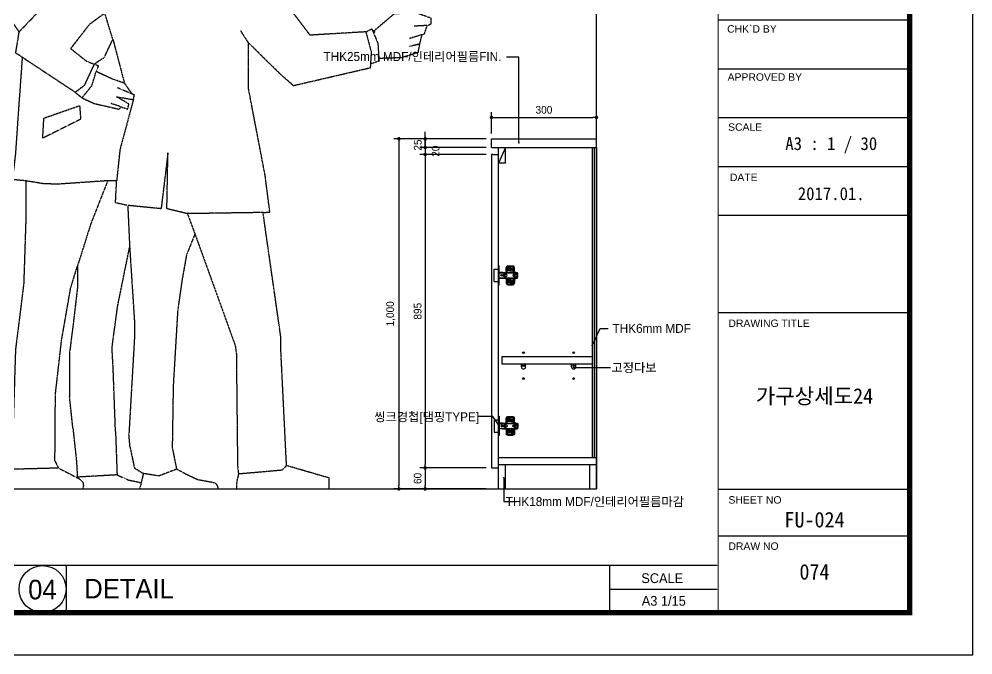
# Model space of a CAD drawing. Header units: millimetres. Extents: x 2050 to 23193, y 1089 to 24925.
# Drawn here: x 9160 to 14613, y 1089 to 4721 of the extents above; entities that cross this region are included whole.
import ezdxf
from ezdxf.enums import TextEntityAlignment as Align

# ---------------------------------------------------------------- set-up
doc = ezdxf.new("R2010")
doc.units = ezdxf.units.MM
doc.linetypes.add('DASH', pattern=[0.35, 0.25, -0.1])
for name, color, linetype in [('7', 7, 'Continuous'), ('TEX', 3, 'Continuous'), ('TEXT', 6, 'Continuous'), ('가구', 252, 'Continuous'), ('가구선_고정', 5, 'Continuous'), ('도면층1', 252, 'Continuous'), ('도면폼선_타이틀', 7, 'Continuous'), ('로고', 7, 'Continuous')]:
    doc.layers.add(name, color=color, linetype=linetype)
doc.styles.add('ar', font='arial.ttf')
doc.styles.add('구울림체', font='')
doc.styles.add('도면타이틀', font='')
doc.styles.add('아트애이앤이', font='HYWULM.TTF')
doc.styles.get('구울림체').set_extended_font_data('GulimChe')
doc.styles.get('도면타이틀').set_extended_font_data('HY울릉도L')
doc.dimstyles.new('dfsdfasdfsdf', dxfattribs={"dimscale": 50, "dimtxt": 2.2, "dimasz": 1, "dimexe": 1.5, "dimexo": 1.5, "dimgap": 1, "dimtad": 1, "dimdec": 0, "dimlunit": 6, "dimtxsty": '도면타이틀', "dimblk": 'DOT', "dimcen": 2.5, "dimclrd": 9, "dimclre": 9, "dimclrt": 7, "dimadec": 0, "dimazin": 0, "dimtfac": 1, "dimtdec": 0, "dimtix": 1, "dimtmove": 2, "dimatfit": 3, "dimldrblk": 'DOT', "dimfxl": 1.5, "dimarcsym": 0})
doc.dimstyles.new('아트애이앤이', dxfattribs={"dimscale": 150, "dimtxt": 2.2, "dimasz": 1, "dimexe": 1.5, "dimexo": 1.5, "dimgap": 1, "dimtad": 1, "dimdec": 0, "dimlunit": 6, "dimtxsty": '도면타이틀', "dimblk": 'DOT', "dimcen": 2.5, "dimclrd": 115, "dimclre": 115, "dimclrt": 7, "dimadec": 0, "dimazin": 0, "dimtfac": 1, "dimtdec": 0, "dimtix": 1, "dimtmove": 2, "dimatfit": 3, "dimldrblk": 'DOT', "dimfxl": 1.5, "dimarcsym": 0})

# ---------------------------------------------------------------- blocks, each defined once
blk = doc.blocks.new('씽크경첩')
at = {"color": 251, "ltscale": 0.6}
for p, q in [((-17.5, 0), (17.5, 0)), ((-17.5, 0), (-17.5, -12)), ((17.5, 0), (17.5, -12)), ((-27.5, -12), (-27.5, -13)), ((27.5, -12), (-27.5, -12)), ((-26.5, -14), (26.5, -14)), ((-8.2, -24.8), (-8.2, -14)), ((-8.2, -15), (-8.2, -25.8)), ((-8.2, -24.8), (-8.2, -66.4)), ((-7.2, -14), (-7.2, -24.7)), ((-7.2, -24.5), (-7.2, -66.4)), ((-4.5, -14), (4.5, -14)), ((-2.5, -21.2), (-1.5, -21.5)), ((-2.2, -20.3), (-1.2, -20.5)), ((-1.7, -21.5), (-1.4, -20.5)), ((-1.1, -23.6), (-0.8, -22.6)), ((-0.9, -21.5), (-0.7, -20.8)), ((-0.9, -22.8), (0.1, -23.1)), ((-0.6, -22.1), (0.1, -22.3)), ((-0.2, -23.9), (0.1, -22.9)), ((-0.1, -19.9), (0.2, -18.9)), ((-0.1, -19.7), (0.9, -20)), ((-0.1, -20.5), (0.6, -20.7)), ((0.7, -21.9), (0.9, -21.2)), ((0.8, -20.2), (1.1, -19.2)), ((1.2, -22.2), (2.2, -22.5)), ((1.4, -22.3), (1.7, -21.3)), ((1.5, -21.3), (2.5, -21.5)), ((7.3, -14), (7.3, -24.7)), ((7.3, -24.5), (7.3, -66.4)), ((8.3, -24.8), (8.3, -14)), ((8.3, -24.8), (8.3, -66.4)), ((27.5, -12), (27.5, -13)), ((-26.7, -38.9), (-26.7, -52.9)), ((-26.7, -46.1), (-26.7, -52.9)), ((-26.2, -38.9), (-26.2, -52.9)), ((-24.7, -38.9), (-24.7, -52.9)), ((-8.2, -34.4), (-22.2, -34.4)), ((-8.2, -34.9), (-22.2, -34.9)), ((-8.2, -36.4), (-22.2, -36.4)), ((-14.2, -43.9), (-18.7, -43.9)), ((-14.2, -44.9), (-18.7, -44.9)), ((-14.2, -46.9), (-18.7, -46.9)), ((-14.2, -47.9), (-18.7, -47.9)), ((-9.9, -33.9), (-8.2, -31.7)), ((-9, -34.4), (-8.2, -33.4)), ((-3.2, -29.1), (-3.2, -33.6)), ((-2, -27.3), (2, -27.3)), ((-2, -28.3), (2, -28.3)), ((-2, -28.3), (2, -28.3)), ((-2, -30.3), (2, -30.3)), ((-2, -31.3), (2, -31.3)), ((3.3, -29.1), (3.3, -33.6)), ((9.9, -33.9), (8.3, -31.7)), ((9, -34.4), (8.3, -33.4)), ((8.3, -34.4), (22.3, -34.4)), ((8.3, -34.9), (22.3, -34.9)), ((8.3, -36.4), (22.3, -36.4)), ((14.3, -43.9), (18.8, -43.9)), ((14.3, -44.9), (18.8, -44.9)), ((14.3, -46.9), (18.8, -46.9)), ((14.3, -47.9), (18.8, -47.9)), ((24.8, -38.9), (24.8, -52.9)), ((26.3, -38.9), (26.3, -52.9)), ((26.8, -38.9), (26.8, -52.9)), ((26.8, -46.1), (26.8, -52.9)), ((-8.2, -55.4), (-22.2, -55.4)), ((-8.2, -56.9), (-22.2, -56.9)), ((-8.2, -57.4), (-22.2, -57.4)), ((-10.5, -57.9), (-8.2, -61.7)), ((-9.6, -57.4), (-8.2, -59.7)), ((-8.2, -66.4), (-2.6, -66.4)), ((-5.6, -66.4), (-5.3, -66.8)), ((-4.4, -67.3), (4.4, -67.3)), ((-3.2, -56.6), (-3.2, -66.4)), ((-3.2, -56.6), (-3.2, -66.4)), ((-3.2, -66.4), (-2.2, -56.6)), ((-2.5, -66.3), (2.5, -66.3)), ((-0.6, -56.3), (-2.2, -56.7)), ((-2.2, -56.6), (-2.2, -66)), ((-0.4, -57.2), (-2, -57.7)), ((-1.5, -55.9), (-1.5, -55.9)), ((-1.5, -55.9), (-1.5, -55.9)), ((-0.6, -56.3), (-1.5, -55.9)), ((-0.6, -56.3), (-1.5, -55.9)), ((-1.3, -56.5), (-0.6, -56.3)), ((-1.1, -57.4), (-1.3, -56.5)), ((-1.3, -56.5), (-1.1, -57.4)), ((-0.4, -57.2), (-1.1, -57.4)), ((-1, -56.6), (-0.3, -56.5)), ((-0.9, -57.1), (-1, -56.6)), ((-0.9, -55.1), (0, -54.8)), ((-0.6, -56.3), (-0.9, -55.1)), ((-0.2, -56.9), (-0.9, -57.1)), ((-0.4, -57.2), (-0.9, -58)), ((-0.4, -57.3), (-0.9, -58)), ((-0.9, -58), (-0.9, -58)), ((-0.9, -58), (-0.9, -58)), ((-0.8, -55.7), (0.2, -55.4)), ((-0.6, -56.3), (-0.8, -55.7)), ((-0.5, -55.8), (0, -55.7)), ((-0.3, -56.5), (-0.5, -55.8)), ((-0.2, -57.8), (-0.4, -57.2)), ((0, -58.4), (-0.4, -57.2)), ((0, -57.5), (-0.2, -56.9)), ((0.8, -57.6), (-0.2, -57.8)), ((0.4, -56), (0, -54.8)), ((0, -55.7), (0.2, -56.3)), ((0.5, -57.4), (0, -57.5)), ((0, -58.4), (0.9, -58.2)), ((0.2, -55.4), (0.4, -56)), ((0.2, -56.3), (0.9, -56.1)), ((1, -56.6), (0.3, -56.8)), ((0.3, -56.8), (0.5, -57.4)), ((0.4, -56), (0.9, -55.2)), ((0.4, -56), (0.9, -55.2)), ((2, -55.6), (0.4, -56)), ((0.4, -56), (1.1, -55.8)), ((2.2, -56.5), (0.6, -57)), ((1.3, -56.8), (0.6, -57)), ((0.6, -57), (0.8, -57.6)), ((0.9, -58.2), (0.6, -57)), ((0.6, -57), (1.5, -57.4)), ((0.6, -57), (1.5, -57.4)), ((0.9, -55.2), (0.9, -55.2)), ((0.9, -56.1), (1, -56.6)), ((1.1, -55.8), (1.3, -56.8)), ((1.1, -55.8), (1.3, -56.8)), ((1.5, -57.4), (1.5, -57.4)), ((1.5, -57.4), (1.5, -57.4)), ((2.3, -56.6), (2.3, -66)), ((2.3, -56.6), (3.3, -66.4)), ((2.7, -66.4), (8.3, -66.4)), ((3.3, -56.6), (3.3, -66.4)), ((3.3, -56.6), (3.3, -66.4)), ((5.6, -66.4), (5.3, -66.8)), ((8.3, -55.4), (22.3, -55.4)), ((8.3, -56.9), (22.3, -56.9)), ((8.3, -57.4), (22.3, -57.4)), ((9.6, -57.4), (8.3, -59.7)), ((10.5, -57.9), (8.3, -61.7))]:
    blk.add_line(p, q, dxfattribs=at)
at = {"color": 250, "ltscale": 0.6}
for p, q in [((-20.6, -40.1), (-20.6, -36.9)), ((-20.6, -43.8), (-20.6, -40.1)), ((-20.6, -48), (-20.6, -51.7)), ((-20.6, -51.7), (-20.6, -54.9)), ((-20.4, -40.1), (-20.4, -36.9)), ((-20.4, -43.8), (-20.4, -40.1)), ((-20.4, -48), (-20.4, -51.7)), ((-20.4, -51.7), (-20.4, -54.9)), ((-19.8, -40.1), (-19.8, -36.9)), ((-19.8, -43.8), (-19.8, -40.1)), ((-19.8, -48), (-19.8, -51.7)), ((-19.8, -51.7), (-19.8, -54.9)), ((-19.6, -40.1), (-19.6, -36.9)), ((-19.6, -43.8), (-19.6, -40.1)), ((-19.6, -48), (-19.6, -51.7)), ((-19.6, -51.7), (-19.6, -54.9)), ((-19, -40.1), (-19, -36.9)), ((-19, -43.8), (-19, -40.1)), ((-19, -48), (-19, -51.7)), ((-19, -51.7), (-19, -54.9)), ((-18.8, -40.1), (-18.8, -36.9)), ((-18.8, -43.8), (-18.8, -40.1)), ((-18.8, -48), (-18.8, -51.7)), ((-18.8, -51.7), (-18.8, -54.9)), ((-18.2, -40.1), (-18.2, -36.9)), ((-18.2, -43.8), (-18.2, -40.1)), ((-18.2, -48), (-18.2, -51.7)), ((-18.2, -51.7), (-18.2, -54.9)), ((-18, -40.1), (-18, -36.9)), ((-18, -43.8), (-18, -40.1)), ((-18, -48), (-18, -51.7)), ((-18, -51.7), (-18, -54.9)), ((-17.4, -40.1), (-17.4, -36.9)), ((-17.4, -43.8), (-17.4, -40.1)), ((-17.4, -48), (-17.4, -51.7)), ((-17.4, -51.7), (-17.4, -54.9)), ((-17.2, -40.1), (-17.2, -36.9)), ((-17.2, -43.8), (-17.2, -40.1)), ((-17.2, -48), (-17.2, -51.7)), ((-17.2, -51.7), (-17.2, -54.9)), ((-16.6, -36.8), (-16.6, -36.7)), ((-16.6, -40.1), (-16.6, -36.7)), ((-16.6, -43.8), (-16.6, -40.1)), ((-16.6, -48), (-16.6, -51.7)), ((-16.6, -51.7), (-16.6, -55.1)), ((-16.4, -40.1), (-16.4, -36.7)), ((-16.4, -43.8), (-16.4, -40.1)), ((-16.4, -48), (-16.4, -51.7)), ((-16.4, -51.7), (-16.4, -55.1)), ((-15.8, -40.1), (-15.8, -36.9)), ((-15.8, -43.8), (-15.8, -40.1)), ((-15.8, -48), (-15.8, -51.7)), ((-15.8, -51.7), (-15.8, -54.9)), ((-15.6, -40.1), (-15.6, -36.9)), ((-15.6, -43.8), (-15.6, -40.1)), ((-15.6, -48), (-15.6, -51.7)), ((-15.6, -51.7), (-15.6, -54.9)), ((-15, -40.1), (-15, -36.9)), ((-15, -43.8), (-15, -40.1)), ((-15, -48), (-15, -51.7)), ((-15, -51.7), (-15, -54.9)), ((-14.8, -40.1), (-14.8, -36.9)), ((-14.8, -43.8), (-14.8, -40.1)), ((-14.8, -48), (-14.8, -51.7)), ((-14.8, -51.7), (-14.8, -54.9)), ((-14.2, -40.1), (-14.2, -36.9)), ((-14.2, -43.8), (-14.2, -40.1)), ((-14.2, -48), (-14.2, -51.7)), ((-14.2, -51.7), (-14.2, -54.9)), ((-14, -40.1), (-14, -36.9)), ((-14, -43.8), (-14, -40.1)), ((-14, -48), (-14, -51.7)), ((-14, -51.7), (-14, -54.9)), ((-13.4, -40.1), (-13.4, -36.9)), ((-13.4, -43.8), (-13.4, -40.1)), ((-13.4, -48), (-13.4, -51.7)), ((-13.4, -51.7), (-13.4, -54.9)), ((-13.2, -40.1), (-13.2, -36.9)), ((-13.2, -43.8), (-13.2, -40.1)), ((-13.2, -48), (-13.2, -51.7)), ((-13.2, -51.7), (-13.2, -54.9)), ((-12.6, -40.1), (-12.6, -36.9)), ((-12.6, -43.8), (-12.6, -40.1)), ((-12.6, -48), (-12.6, -51.7)), ((-12.6, -51.7), (-12.6, -54.9)), ((-12.4, -40.1), (-12.4, -36.9)), ((-12.4, -43.8), (-12.4, -40.1)), ((-12.4, -48), (-12.4, -51.7)), ((-12.4, -51.7), (-12.4, -54.9)), ((12.4, -40.1), (12.4, -36.9)), ((12.4, -43.8), (12.4, -40.1)), ((12.4, -48), (12.4, -51.7)), ((12.4, -51.7), (12.4, -54.9)), ((12.6, -40.1), (12.6, -36.9)), ((12.6, -43.8), (12.6, -40.1)), ((12.6, -48), (12.6, -51.7)), ((12.6, -51.7), (12.6, -54.9)), ((13.2, -40.1), (13.2, -36.9)), ((13.2, -43.8), (13.2, -40.1)), ((13.2, -48), (13.2, -51.7)), ((13.2, -51.7), (13.2, -54.9)), ((13.4, -40.1), (13.4, -36.9)), ((13.4, -43.8), (13.4, -40.1)), ((13.4, -48), (13.4, -51.7)), ((13.4, -51.7), (13.4, -54.9)), ((14, -40.1), (14, -36.9)), ((14, -43.8), (14, -40.1)), ((14, -48), (14, -51.7)), ((14, -51.7), (14, -54.9)), ((14.2, -40.1), (14.2, -36.9)), ((14.2, -43.8), (14.2, -40.1)), ((14.2, -48), (14.2, -51.7)), ((14.2, -51.7), (14.2, -54.9)), ((14.8, -40.1), (14.8, -36.9)), ((14.8, -43.8), (14.8, -40.1)), ((14.8, -48), (14.8, -51.7)), ((14.8, -51.7), (14.8, -54.9)), ((15, -40.1), (15, -36.9)), ((15, -43.8), (15, -40.1)), ((15, -48), (15, -51.7)), ((15, -51.7), (15, -54.9)), ((15.6, -40.1), (15.6, -36.9)), ((15.6, -43.8), (15.6, -40.1)), ((15.6, -48), (15.6, -51.7)), ((15.6, -51.7), (15.6, -54.9)), ((15.8, -40.1), (15.8, -36.9)), ((15.8, -43.8), (15.8, -40.1)), ((15.8, -48), (15.8, -51.7)), ((15.8, -51.7), (15.8, -54.9)), ((16.4, -40.1), (16.4, -36.7)), ((16.4, -43.8), (16.4, -40.1)), ((16.4, -48), (16.4, -51.7)), ((16.4, -51.7), (16.4, -55.1)), ((16.6, -40.1), (16.6, -36.7)), ((16.6, -36.8), (16.6, -36.7)), ((16.6, -43.8), (16.6, -40.1)), ((16.6, -48), (16.6, -51.7)), ((16.6, -51.7), (16.6, -55.1)), ((17.2, -40.1), (17.2, -36.9)), ((17.2, -43.8), (17.2, -40.1)), ((17.2, -48), (17.2, -51.7)), ((17.2, -51.7), (17.2, -54.9)), ((17.4, -40.1), (17.4, -36.9)), ((17.4, -43.8), (17.4, -40.1)), ((17.4, -48), (17.4, -51.7)), ((17.4, -51.7), (17.4, -54.9)), ((18, -40.1), (18, -36.9)), ((18, -43.8), (18, -40.1)), ((18, -48), (18, -51.7)), ((18, -51.7), (18, -54.9)), ((18.2, -40.1), (18.2, -36.9)), ((18.2, -43.8), (18.2, -40.1)), ((18.2, -48), (18.2, -51.7)), ((18.2, -51.7), (18.2, -54.9)), ((18.8, -40.1), (18.8, -36.9)), ((18.8, -43.8), (18.8, -40.1)), ((18.8, -48), (18.8, -51.7)), ((18.8, -51.7), (18.8, -54.9)), ((19, -40.1), (19, -36.9)), ((19, -43.8), (19, -40.1)), ((19, -48), (19, -51.7)), ((19, -51.7), (19, -54.9)), ((19.6, -40.1), (19.6, -36.9)), ((19.6, -43.8), (19.6, -40.1)), ((19.6, -48), (19.6, -51.7)), ((19.6, -51.7), (19.6, -54.9)), ((19.8, -40.1), (19.8, -36.9)), ((19.8, -43.8), (19.8, -40.1)), ((19.8, -48), (19.8, -51.7)), ((19.8, -51.7), (19.8, -54.9)), ((20.4, -40.1), (20.4, -36.9)), ((20.4, -43.8), (20.4, -40.1)), ((20.4, -48), (20.4, -51.7)), ((20.4, -51.7), (20.4, -54.9)), ((20.6, -40.1), (20.6, -36.9)), ((20.6, -43.8), (20.6, -40.1)), ((20.6, -48), (20.6, -51.7)), ((20.6, -51.7), (20.6, -54.9))]:
    blk.add_line(p, q, dxfattribs=at)
at = {"color": 251, "ltscale": 0.6}
blk.add_circle((0, -21.4), 2.5, dxfattribs=at)
for centre, radius, start, end in [((-26.5, -13), 1, 180, 270), ((0, -29.1), 3.25, 0, 180), ((-1.7, -22.4), 0.9, 345, 75), ((-1, -19.7), 0.9, 255, 345), ((-1.7, -22.4), 1.2, 15, 45), ((-1, -19.7), 1.2, 285, 315), ((1, -23.1), 1.2, 105, 135), ((1, -23.1), 0.9, 75, 165), ((1.7, -20.4), 1.2, 195, 225), ((1.7, -20.4), 0.9, 165, 255), ((26.5, -13), 1, 270, 0), ((-22.2, -38.9), 4.5, 90, 180), ((-22.2, -52.9), 4.5, 180, 270), ((-22.2, -38.9), 4, 90, 180), ((-22.2, -52.9), 4, 180, 270), ((-22.2, -38.9), 2.5, 90, 180), ((-22.2, -52.9), 2.5, 180, 270), ((-18.7, -45.9), 2, 90, 270), ((-18.7, -45.9), 1, 90, 270), ((-14.2, -45.9), 2, 270, 90), ((-14.2, -45.9), 1, 270, 90), ((-10.7, -33.4), 1, 270, 330.0231), ((-10.7, -33.4), 2, 330, 330.0231), ((-2, -29.3), 2, 231.3178, 270), ((0, -33.6), 3.25, 180, 0), ((0, -56.6), 3.25, 0, 180), ((-2, -29.3), 1, 90, 270), ((-2, -29.3), 2, 90, 112.7472), ((0, -56.6), 2.25, 15, 195), ((2, -29.3), 2, 67.2528, 90), ((2, -29.3), 1, 270, 90), ((2, -29.3), 2, 270, 308.6822), ((10.8, -33.4), 1, 209.9769, 270), ((14.3, -45.9), 2, 90, 270), ((14.3, -45.9), 1, 90, 270), ((18.8, -45.9), 2, 270, 90), ((18.8, -45.9), 1, 270, 90), ((22.3, -38.9), 4.5, 0, 90), ((22.3, -38.9), 4, 0, 90), ((22.3, -38.9), 2.5, 0, 90), ((22.3, -52.9), 2.5, 270, 0), ((22.3, -52.9), 4, 270, 0), ((22.3, -52.9), 4.5, 270, 0), ((-11.3, -58.4), 1, 29.9769, 90), ((-11.3, -58.4), 2, 29.9769, 30), ((-4.4, -66.3), 1, 209.9769, 270), ((-2.6, -66), 0.4, 270, 0), ((0, -56.6), 2.25, 195, 15), ((2.7, -66), 0.4, 180, 270), ((4.4, -66.3), 1, 270, 330.0231), ((11.3, -58.4), 1, 90, 150.0231)]:
    blk.add_arc(centre, radius, start, end, dxfattribs=at)
at = {"color": 250, "ltscale": 0.6}
for centre, start, end in [((-20.5, -36.9), 0, 180), ((-20.5, -43.8), 180, 0), ((-20.5, -48), 0, 180), ((-19.7, -36.9), 0, 180), ((-19.7, -43.8), 180, 0), ((-19.7, -48), 0, 180), ((-18.9, -36.9), 0, 180), ((-18.9, -43.8), 180, 0), ((-18.9, -48), 0, 180), ((-18.1, -36.9), 0, 180), ((-18.1, -43.8), 180, 0), ((-18.1, -48), 0, 180), ((-17.3, -36.9), 0, 180), ((-17.3, -43.8), 180, 0), ((-17.3, -48), 0, 180), ((-16.5, -36.7), 0, 180), ((-16.5, -43.8), 180, 0), ((-16.5, -48), 0, 180), ((-15.7, -36.9), 0, 180), ((-15.7, -43.8), 180, 0), ((-15.7, -48), 0, 180), ((-14.9, -36.9), 0, 180), ((-14.9, -43.8), 180, 0), ((-14.9, -48), 0, 180), ((-14.1, -36.9), 0, 180), ((-14.1, -43.8), 180, 0), ((-14.1, -48), 0, 180), ((-13.3, -36.9), 0, 180), ((-13.3, -43.8), 180, 0), ((-13.3, -48), 0, 180), ((-12.5, -36.9), 0, 180), ((-12.5, -43.8), 180, 0), ((-12.5, -48), 0, 180), ((12.5, -36.9), 0, 180), ((12.5, -43.8), 180, 0), ((12.5, -48), 0, 180), ((13.3, -36.9), 0, 180), ((13.3, -43.8), 180, 0), ((13.3, -48), 0, 180), ((14.1, -36.9), 0, 180), ((14.1, -43.8), 180, 0), ((14.1, -48), 0, 180), ((14.9, -36.9), 0, 180), ((14.9, -43.8), 180, 0), ((14.9, -48), 0, 180), ((15.7, -36.9), 0, 180), ((15.7, -43.8), 180, 0), ((15.7, -48), 0, 180), ((16.5, -36.7), 0, 180), ((16.5, -43.8), 180, 0), ((16.5, -48), 0, 180), ((17.3, -36.9), 0, 180), ((17.3, -43.8), 180, 0), ((17.3, -48), 0, 180), ((18.1, -36.9), 0, 180), ((18.1, -43.8), 180, 0), ((18.1, -48), 0, 180), ((18.9, -36.9), 0, 180), ((18.9, -43.8), 180, 0), ((18.9, -48), 0, 180), ((19.7, -36.9), 0, 180), ((19.7, -43.8), 180, 0), ((19.7, -48), 0, 180), ((20.5, -36.9), 0, 180), ((20.5, -43.8), 180, 0), ((20.5, -48), 0, 180), ((-20.5, -54.9), 180, 0), ((-19.7, -54.9), 180, 0), ((-18.9, -54.9), 180, 0), ((-18.1, -54.9), 180, 0), ((-17.3, -54.9), 180, 0), ((-16.5, -55.1), 180, 0), ((-15.7, -54.9), 180, 0), ((-14.9, -54.9), 180, 0), ((-14.1, -54.9), 180, 0), ((-13.3, -54.9), 180, 0), ((-12.5, -54.9), 180, 0), ((12.5, -54.9), 180, 0), ((13.3, -54.9), 180, 0), ((14.1, -54.9), 180, 0), ((14.9, -54.9), 180, 0), ((15.7, -54.9), 180, 0), ((16.5, -55.1), 180, 0), ((17.3, -54.9), 180, 0), ((18.1, -54.9), 180, 0), ((18.9, -54.9), 180, 0), ((19.7, -54.9), 180, 0), ((20.5, -54.9), 180, 0)]:
    blk.add_arc(centre, 0.1, start, end, dxfattribs=at)
blk = doc.blocks.new('_Dot')
at = {"color": 0, "linetype": 'ByBlock', "lineweight": -2}
blk.add_line((-0.5, 0), (-1, 0), dxfattribs=at)
at = {"color": 0, "linetype": 'ByBlock', "const_width": 0.5}
blk.add_lwpolyline([(-0.25, 0, 1), (0.25, 0, 1)], format="xyb", close=True, dxfattribs=at)
blk = doc.blocks.new('*D148')
at = {"layer": 'Defpoints', "color": 0, "linetype": 'Continuous', "ltscale": 2, "transparency": 16777216}
for p in [(11860.7, 4037.4), (11481.7, 3987.4), (11860.7, 3987.4)]:
    blk.add_point(p, dxfattribs=at)
at = {"layer": 'TEXT', "color": 115, "linetype": 'Continuous', "lineweight": -2, "ltscale": 2, "transparency": 16777216}
for p, q in [((11830.7, 4037.4), (11451.7, 4037.4)), ((11481.7, 4057.4), (11481.7, 4077.4)), ((11481.7, 4037.4), (11481.7, 3987.4)), ((11830.7, 3987.4), (11451.7, 3987.4)), ((11481.7, 3967.4), (11481.7, 3947.4))]:
    blk.add_line(p, q, dxfattribs=at)
at = {"layer": 'TEXT', "color": 115, "linetype": 'Continuous', "lineweight": -2, "ltscale": 2, "transparency": 16777216, "xscale": 20, "yscale": 20, "zscale": 20}
for p, rotation in [((11481.7, 4037.4), 270), ((11481.7, 3987.4), 90)]:
    blk.add_blockref('_Dot', p, dxfattribs=dict(at, rotation=rotation))
at = {"layer": 'TEXT', "color": 7, "linetype": 'Continuous', "ltscale": 2, "transparency": 16777216, "insert": (11439.5, 4001.5), "char_height": 44, "attachment_point": 5, "rotation": 90, "style": '아트애이앤이'}
blk.add_mtext('25', dxfattribs=at)
blk = doc.blocks.new('*D149')
at = {"layer": 'Defpoints', "color": 0, "linetype": 'Continuous', "ltscale": 2, "transparency": 16777216}
for p in [(11860.7, 3987.4), (11481.7, 3947.4), (11860.7, 3947.4)]:
    blk.add_point(p, dxfattribs=at)
at = {"layer": 'TEXT', "color": 115, "linetype": 'Continuous', "lineweight": -2, "ltscale": 2, "transparency": 16777216}
for p, q in [((11830.7, 3987.4), (11451.7, 3987.4)), ((11481.7, 4007.4), (11481.7, 4027.4)), ((11481.7, 3987.4), (11481.7, 3947.4)), ((11830.7, 3947.4), (11451.7, 3947.4)), ((11481.7, 3927.4), (11481.7, 3907.4))]:
    blk.add_line(p, q, dxfattribs=at)
at = {"layer": 'TEXT', "color": 115, "linetype": 'Continuous', "lineweight": -2, "ltscale": 2, "transparency": 16777216, "xscale": 20, "yscale": 20, "zscale": 20}
for p, rotation in [((11481.7, 3987.4), 270), ((11481.7, 3947.4), 90)]:
    blk.add_blockref('_Dot', p, dxfattribs=dict(at, rotation=rotation))
at = {"layer": 'TEXT', "color": 7, "linetype": 'Continuous', "ltscale": 2, "transparency": 16777216, "insert": (11541.8, 3966.5), "char_height": 44, "attachment_point": 5, "rotation": 90, "style": '아트애이앤이'}
blk.add_mtext('20', dxfattribs=at)
blk = doc.blocks.new('*D150')
at = {"layer": 'Defpoints', "color": 0, "linetype": 'Continuous', "ltscale": 2, "transparency": 16777216}
for p in [(11860.7, 3947.4), (11481.7, 2157.4), (11860.7, 2157.4)]:
    blk.add_point(p, dxfattribs=at)
at = {"layer": 'TEXT', "color": 115, "linetype": 'Continuous', "lineweight": -2, "ltscale": 2, "transparency": 16777216}
for p, q in [((11830.7, 3947.4), (11451.7, 3947.4)), ((11481.7, 3927.4), (11481.7, 2177.4)), ((11830.7, 2157.4), (11451.7, 2157.4))]:
    blk.add_line(p, q, dxfattribs=at)
at = {"layer": 'TEXT', "color": 115, "linetype": 'Continuous', "lineweight": -2, "ltscale": 2, "transparency": 16777216, "xscale": 20, "yscale": 20, "zscale": 20}
for p, rotation in [((11481.7, 3947.4), 90), ((11481.7, 2157.4), 270)]:
    blk.add_blockref('_Dot', p, dxfattribs=dict(at, rotation=rotation))
at = {"layer": 'TEXT', "color": 7, "linetype": 'Continuous', "ltscale": 2, "transparency": 16777216, "insert": (11438.8, 3052.4), "char_height": 44, "attachment_point": 5, "rotation": 90, "style": '아트애이앤이'}
blk.add_mtext('895', dxfattribs=at)
blk = doc.blocks.new('*D151')
at = {"layer": 'Defpoints', "color": 0, "linetype": 'Continuous', "ltscale": 2, "transparency": 16777216}
for p in [(11860.7, 2157.4), (11481.7, 2037.4), (11860.7, 2037.4)]:
    blk.add_point(p, dxfattribs=at)
at = {"layer": 'TEXT', "color": 115, "linetype": 'Continuous', "lineweight": -2, "ltscale": 2, "transparency": 16777216}
for p, q in [((11830.7, 2157.4), (11451.7, 2157.4)), ((11481.7, 2137.4), (11481.7, 2057.4)), ((11830.7, 2037.4), (11451.7, 2037.4))]:
    blk.add_line(p, q, dxfattribs=at)
at = {"layer": 'TEXT', "color": 115, "linetype": 'Continuous', "lineweight": -2, "ltscale": 2, "transparency": 16777216, "xscale": 20, "yscale": 20, "zscale": 20}
for p, rotation in [((11481.7, 2157.4), 90), ((11481.7, 2037.4), 270)]:
    blk.add_blockref('_Dot', p, dxfattribs=dict(at, rotation=rotation))
at = {"layer": 'TEXT', "color": 7, "linetype": 'Continuous', "ltscale": 2, "transparency": 16777216, "insert": (11438.8, 2097.4), "char_height": 44, "attachment_point": 5, "rotation": 90, "style": '아트애이앤이'}
blk.add_mtext('60', dxfattribs=at)
blk = doc.blocks.new('*D152')
at = {"layer": 'Defpoints', "color": 0, "linetype": 'Continuous', "ltscale": 2, "transparency": 16777216}
for p in [(11860.7, 4037.4), (11331.7, 2037.4), (11860.7, 2037.4)]:
    blk.add_point(p, dxfattribs=at)
at = {"layer": 'TEXT', "color": 115, "linetype": 'Continuous', "lineweight": -2, "ltscale": 2, "transparency": 16777216}
for p, q in [((11830.7, 4037.4), (11301.7, 4037.4)), ((11331.7, 4017.4), (11331.7, 2057.4)), ((11830.7, 2037.4), (11301.7, 2037.4))]:
    blk.add_line(p, q, dxfattribs=at)
at = {"layer": 'TEXT', "color": 115, "linetype": 'Continuous', "lineweight": -2, "ltscale": 2, "transparency": 16777216, "xscale": 20, "yscale": 20, "zscale": 20}
for p, rotation in [((11331.7, 4037.4), 90), ((11331.7, 2037.4), 270)]:
    blk.add_blockref('_Dot', p, dxfattribs=dict(at, rotation=rotation))
at = {"layer": 'TEXT', "color": 7, "linetype": 'Continuous', "ltscale": 2, "transparency": 16777216, "insert": (11285.4, 3037.4), "char_height": 44, "attachment_point": 5, "rotation": 90, "style": '아트애이앤이'}
blk.add_mtext('1,000', dxfattribs=at)
blk = doc.blocks.new('DOT')
at = {"color": 0, "linetype": 'ByBlock'}
blk.add_line((-0.5, 0), (-1, 0), dxfattribs=at)
at = {"color": 0, "linetype": 'ByBlock', "const_width": 0.5}
blk.add_lwpolyline([(-0.25, 0, 1), (0.25, 0, 1)], format="xyb", close=True, dxfattribs=at)
blk = doc.blocks.new('*D153')
at = {"layer": 'Defpoints', "color": 0, "linetype": 'Continuous', "ltscale": 2, "transparency": 16777216}
for p in [(12460.7, 4159.6), (11860.7, 4037.4), (12460.7, 4037.4)]:
    blk.add_point(p, dxfattribs=at)
at = {"layer": 'TEXT', "color": 115, "linetype": 'Continuous', "lineweight": -2, "ltscale": 2, "transparency": 16777216}
for p, q in [((11860.7, 4067.4), (11860.7, 4189.6)), ((11880.7, 4159.6), (12440.7, 4159.6)), ((12460.7, 4067.4), (12460.7, 4189.6))]:
    blk.add_line(p, q, dxfattribs=at)
at = {"layer": 'TEXT', "color": 115, "linetype": 'Continuous', "lineweight": -2, "ltscale": 2, "transparency": 16777216, "xscale": 20, "yscale": 20, "zscale": 20, "rotation": 180}
blk.add_blockref('_Dot', (11860.7, 4159.6), dxfattribs=at)
at = {"layer": 'TEXT', "color": 115, "linetype": 'Continuous', "lineweight": -2, "ltscale": 2, "transparency": 16777216, "xscale": 20, "yscale": 20, "zscale": 20}
blk.add_blockref('_Dot', (12460.7, 4159.6), dxfattribs=at)
at = {"layer": 'TEXT', "color": 7, "linetype": 'Continuous', "ltscale": 2, "transparency": 16777216, "insert": (12160.7, 4202.5), "char_height": 44, "attachment_point": 5, "style": '아트애이앤이'}
blk.add_mtext('300', dxfattribs=at)
blk = doc.blocks.new('dfsdfsdfdfsdfa')
at = {"layer": '도면층1', "linetype": 'DASH'}
for p, q in [((-355715.3, -544679.9), (-355673.6, -544672)), ((-355673.6, -544672), (-355634.8, -544679.9)), ((-355772.6, -544731.5), (-355715.3, -544679.9)), ((-355634.8, -544679.9), (-355600.1, -544702.2)), ((-355446.6, -544718.3), (-355415.2, -544695.5)), ((-355415.2, -544695.5), (-355376.8, -544682.7)), ((-355376.8, -544682.7), (-355329.8, -544681.2)), ((-355329.8, -544681.2), (-355299.7, -544689.8)), ((-355299.7, -544689.8), (-355264.3, -544718.3)), ((-355600.1, -544702.2), (-355567.2, -544744.3)), ((-355468.8, -544763.2), (-355446.6, -544718.3)), ((-355264.3, -544718.3), (-355241.9, -544763.2)), ((-355785.4, -544766.5), (-355772.6, -544731.5)), ((-355622.5, -544753.7), (-355628.6, -544795)), ((-355564.7, -544785.5), (-355622.5, -544753.7)), ((-355567.2, -544744.3), (-355558.4, -544759.9)), ((-355782.4, -544792.1), (-355785.4, -544766.5)), ((-355558.4, -544759.9), (-355564.7, -544785.5)), ((-355475.5, -544782.6), (-355468.8, -544763.2)), ((-355260.9, -544772.7), (-355268.7, -544813.2)), ((-355241.9, -544795), (-355260.9, -544772.7)), ((-355241.9, -544763.2), (-355241.9, -544795)), ((-355782.4, -544839.9), (-355782.4, -544792.1)), ((-355727.7, -544788.7), (-355753.2, -544842.8)), ((-355689.7, -544795), (-355727.7, -544788.7)), ((-355657.5, -544817.6), (-355689.7, -544795)), ((-355628.6, -544795), (-355657.5, -544817.6)), ((-355564.7, -544785.5), (-355586.9, -544833.3)), ((-355472.2, -544804.9), (-355475.5, -544782.6)), ((-355456, -544852.8), (-355472.2, -544804.9)), ((-355333.6, -544792.9), (-355360.3, -544817.6)), ((-355309.2, -544814.3), (-355333.6, -544792.9)), ((-355254.7, -544836.7), (-355248.6, -544787.1)), ((-355586.9, -544833.3), (-355603, -544836.7)), ((-355360.3, -544817.6), (-355373.2, -544852.8)), ((-355305.9, -544856), (-355309.2, -544814.3)), ((-355268.7, -544813.2), (-355292.7, -544856)), ((-355785.4, -544872.1), (-355782.4, -544839.9)), ((-355753.2, -544842.8), (-355778.8, -544842.8)), ((-355603, -544836.7), (-355593.6, -544846.5)), ((-355593.6, -544846.5), (-355593.6, -544878.3)), ((-355452.4, -544875.4), (-355456, -544852.8)), ((-355373.2, -544852.8), (-355452.7, -544862.2)), ((-355292.7, -544856), (-355305.9, -544856)), ((-355274.1, -544872.1), (-355254.7, -544836.7)), ((-355801.5, -544891.1), (-355785.4, -544872.1)), ((-355785.4, -544872.1), (-355686, -544942.7)), ((-355615.8, -544878.3), (-355622.5, -544903.9)), ((-355593.6, -544878.3), (-355615.8, -544878.3)), ((-355482, -544900.6), (-355468.8, -544875.4)), ((-355468.8, -544875.4), (-355452.4, -544875.4)), ((-355418.1, -544875.4), (-355452.4, -544875.4)), ((-355347.5, -544900.6), (-355418.1, -544875.4)), ((-355295.5, -544925.7), (-355274.1, -544872.1)), ((-355272.1, -544866.3), (-355264.3, -544891.1)), ((-355829.1, -544924.9), (-355801.5, -544891.1)), ((-355708.6, -544967.8), (-355801.5, -544891.1)), ((-355631.9, -544900.6), (-355642.6, -544938.5)), ((-355622.5, -544903.9), (-355631.9, -544900.6)), ((-355482, -544900.6), (-355558.4, -544937.3)), ((-355461.4, -544896), (-355482, -544900.6)), ((-355347.5, -544900.6), (-355461.4, -544896)), ((-355295.5, -544925.7), (-355347.5, -544900.6)), ((-355264.3, -544891.1), (-355285.3, -544894.8)), ((-355900.9, -544980.6), (-355829.1, -544924.9)), ((-355829.1, -544924.9), (-355759.8, -545002.9)), ((-355686, -544942.7), (-355708.6, -544967.8)), ((-355686, -544942.7), (-355610.1, -544961.6)), ((-355642.6, -544938.5), (-355671.9, -544946.3)), ((-355558.4, -544937.3), (-355651.3, -544980.6)), ((-355274.1, -544936), (-355295.5, -544925.7)), ((-355187.5, -544971.2), (-355274.1, -544936)), ((-355689.7, -545000), (-355708.6, -544967.8)), ((-355101.7, -545102.8), (-355187.5, -544971.2)), ((-355909.6, -545119.6), (-355900.9, -544980.6)), ((-355690.9, -545001.2), (-355651.3, -544980.6)), ((-355651.3, -544980.6), (-355641.4, -545066.8)), ((-355778.8, -545047.9), (-355810.9, -545012.8)), ((-355798.1, -545111.8), (-355690.9, -545001.2)), ((-355759.8, -545002.9), (-355734.2, -545002.9)), ((-355734.2, -545002.9), (-355744.1, -545025.5)), ((-355744.1, -545025.5), (-355729.3, -545042.1)), ((-355767.3, -545081.3), (-355778.8, -545047.9)), ((-355641.4, -545066.8), (-355620.8, -545129.2)), ((-355034, -545191.9), (-355101.7, -545102.8)), ((-355865.4, -545182.4), (-355909.6, -545119.6)), ((-355865.4, -545182.4), (-355798.1, -545111.8)), ((-355620.8, -545129.2), (-355665.3, -545161.7)), ((-355597.6, -545203.8), (-355620.8, -545129.2)), ((-354793.9, -545131.2), (-354853.8, -545182)), ((-354730.8, -545128.3), (-354793.9, -545131.2)), ((-354688.3, -545143.5), (-354730.8, -545128.3)), ((-355665.3, -545161.7), (-355718.5, -545230.2)), ((-354699.1, -545164.2), (-354688.3, -545159.6)), ((-354688.3, -545159.6), (-354688.3, -545143.5)), ((-355875.3, -545243), (-355865.4, -545182.4)), ((-355209.8, -545214.1), (-355232.4, -545179.1)), ((-354873.9, -545182.4), (-355034, -545191.9)), ((-354873.9, -545182.4), (-354857.5, -545173.7)), ((-354858.3, -545240.1), (-354873.9, -545182.4)), ((-354857.5, -545173.7), (-354840.1, -545215.8)), ((-354853.8, -545182), (-354848.4, -545182)), ((-354713.8, -545190.6), (-354749.4, -545201.3)), ((-354699.1, -545164.2), (-354736.2, -545166.3)), ((-354720.5, -545217.4), (-354713.8, -545190.6)), ((-354713.8, -545190.6), (-354707.3, -545188.1)), ((-354707.3, -545188.1), (-354699.1, -545164.2)), ((-355622.5, -545255.8), (-355597.6, -545203.8)), ((-355597.6, -545203.8), (-355564.7, -545329.2)), ((-355209.8, -545345.3), (-355209.8, -545214.1)), ((-355209.8, -545214.1), (-355120.7, -545301.6)), ((-354840.1, -545215.8), (-354837.6, -545257.5)), ((-354720.5, -545217.4), (-354749.4, -545224)), ((-354724.6, -545240.5), (-354720.5, -545217.4)), ((-355855.9, -545255.8), (-355875.3, -545243)), ((-355718.5, -545230.2), (-355673.6, -545265.7)), ((-354861.1, -545284.7), (-354858.3, -545240.1)), ((-354772.5, -545255.4), (-354724.6, -545240.5)), ((-355865.4, -545387), (-355855.9, -545255.8)), ((-355705.3, -545355.2), (-355855.9, -545255.8)), ((-355673.6, -545265.7), (-355651.3, -545274.8)), ((-355651.3, -545274.8), (-355638.1, -545265.7)), ((-355638.1, -545265.7), (-355622.5, -545255.8)), ((-354836.8, -545266.1), (-354860.3, -545273.6)), ((-354837.6, -545257.5), (-354772.5, -545255.4)), ((-354837.6, -545257.5), (-354836.8, -545266.1)), ((-355651.3, -545274.8), (-355679.7, -545335.8)), ((-355657.5, -545335.8), (-355645.5, -545295.8)), ((-355638.5, -545280.1), (-355651.3, -545274.8)), ((-355645.5, -545295.8), (-355638.5, -545280.1)), ((-355600.1, -545316.8), (-355645.5, -545295.8)), ((-355081.9, -545335.8), (-354861.1, -545284.7)), ((-355564.7, -545329.2), (-355600.1, -545316.8)), ((-355120.7, -545301.6), (-355081.9, -545335.8)), ((-355679.7, -545335.8), (-355705.3, -545355.2)), ((-355686, -545370.9), (-355657.5, -545335.8)), ((-355536.2, -545362.7), (-355584.1, -545342.4)), ((-355564.7, -545329.2), (-355544.1, -545358.5)), ((-355162, -545594.9), (-355209.8, -545345.3)), ((-355705.3, -545355.2), (-355686, -545370.9)), ((-355686, -545370.9), (-355651.3, -545387)), ((-355551.9, -545388.6), (-355586.9, -545368)), ((-355586.9, -545368), (-355539.1, -545375.9)), ((-355539.1, -545375.9), (-355577.5, -545518.6)), ((-355539.1, -545375.9), (-355536.2, -545362.7)), ((-355875.3, -545530.9), (-355865.4, -545387)), ((-355794.9, -545428.7), (-355692.9, -545393.2)), ((-355692.9, -545393.2), (-355689.7, -545432)), ((-355651.3, -545387), (-355580.4, -545403.1)), ((-355574.1, -545396.9), (-355603, -545387)), ((-355580.4, -545403.1), (-355574.1, -545396.9)), ((-355574.1, -545396.9), (-355555.2, -545403.1)), ((-355555.2, -545403.1), (-355551.9, -545388.6)), ((-355798.1, -545486), (-355794.9, -545428.7)), ((-355689.7, -545432), (-355798.1, -545486)), ((-355884, -545604.4), (-355875.3, -545530.9)), ((-355577.5, -545518.6), (-355586.9, -545607.7)), ((-355440.3, -545527.6), (-355459.8, -545687.7)), ((-355443.3, -545687.7), (-355440.3, -545527.6)), ((-355149.1, -545697.3), (-355162, -545594.9)), ((-355846.1, -545608.1), (-355884, -545604.4)), ((-355792.4, -545616.8), (-355846.1, -545608.1)), ((-355846.1, -545608.1), (-355846.1, -545703.8)), ((-355750.3, -545617.2), (-355792.4, -545616.8)), ((-355612.5, -545607.7), (-355750.3, -545617.2)), ((-355612.5, -545607.7), (-355660.4, -545729.4)), ((-355586.9, -545607.7), (-355612.5, -545607.7)), ((-355590.2, -545670.9), (-355586.9, -545607.7)), ((-355557.7, -545677.8), (-355590.2, -545670.9)), ((-355459.8, -545687.7), (-355555.2, -545678.2)), ((-355555.2, -545678.2), (-355549.8, -545797.1)), ((-355846.1, -545703.8), (-355852.6, -545901.8)), ((-355384.7, -545701.7), (-355443.3, -545687.7)), ((-355168.5, -545698.4), (-355384.7, -545701.7)), ((-355384.7, -545701.7), (-355363.2, -545759.5)), ((-355168.5, -545698.4), (-355149.1, -545697.3)), ((-355117.4, -546055.7), (-355168.5, -545698.4)), ((-355660.4, -545729.4), (-355698.8, -545850.7)), ((-355363.2, -545759.5), (-355385.6, -545815.7)), ((-355363.2, -545759.5), (-355248.1, -546078)), ((-355584.1, -545966.2), (-355549.8, -545797.1)), ((-355549.8, -545797.1), (-355535.4, -546019.4)), ((-355398.8, -545889.5), (-355385.6, -545815.7)), ((-355385.6, -545815.7), (-355385.6, -545815.7)), ((-355718.5, -545915), (-355698.8, -545850.7)), ((-355698.8, -545850.7), (-355699.2, -545915)), ((-355411.6, -545979), (-355398.8, -545889.5)), ((-355852.6, -545901.8), (-355876.1, -546090.4)), ((-355744.1, -546061.9), (-355718.5, -545915)), ((-355699.2, -545915), (-355712, -546023.1)), ((-355600.1, -546084.2), (-355584.1, -545966.2)), ((-355424.3, -546193.1), (-355411.6, -545979)), ((-355712, -546023.1), (-355721.4, -546097.4)), ((-355535.4, -546019.4), (-355536.2, -546058.6)), ((-355761.9, -546217.4), (-355744.1, -546061.9)), ((-355536.2, -546058.6), (-355551.9, -546330.9)), ((-355117.4, -546094), (-355117.4, -546055.7)), ((-355876.1, -546090.4), (-355884.8, -546368.5)), ((-355596.9, -546142.4), (-355600.1, -546084.2)), ((-355248.1, -546078), (-355244.8, -546100.7)), ((-355721.4, -546097.4), (-355721.4, -546225.3)), ((-355244.8, -546100.7), (-355241.9, -546368.9)), ((-355101.3, -546421.3), (-355117.4, -546094)), ((-355590.2, -546323.5), (-355596.9, -546142.4)), ((-355427.1, -546370.1), (-355424.3, -546193.1)), ((-355763.3, -546408.4), (-355761.9, -546217.4)), ((-355712, -546313.6), (-355721.4, -546225.3)), ((-355712, -546313.6), (-355701.8, -546408.8)), ((-355590.2, -546323.5), (-355585.7, -546447.8)), ((-355548.6, -546368.9), (-355551.9, -546330.9)), ((-355884.8, -546368.5), (-355891, -546432)), ((-355548.6, -546368.9), (-355536.2, -546427.8)), ((-355414.8, -546431.2), (-355427.1, -546370.1)), ((-355241.9, -546368.9), (-355241.3, -546421.3)), ((-355763.3, -546408.4), (-355752.9, -546428.4)), ((-355701.8, -546408.8), (-355699.1, -546456)), ((-355891, -546432), (-355892.3, -546463.9)), ((-355752.9, -546428.4), (-355891, -546432)), ((-355752.9, -546428.4), (-355692.8, -546459.3)), ((-355536.2, -546427.8), (-355510.6, -546443.9)), ((-355510.6, -546443.9), (-355521, -546487.8)), ((-355466.3, -546450.9), (-355510.6, -546443.9)), ((-355414.8, -546431.2), (-355466.3, -546450.9)), ((-355414.8, -546431.2), (-355390.9, -546444.2)), ((-355390.9, -546444.2), (-355354.7, -546461.1)), ((-355241.3, -546421.3), (-355238.7, -546445.4)), ((-355114, -546434.5), (-355238.7, -546445.4)), ((-355101.3, -546421.3), (-355114, -546434.5)), ((-354979.5, -546456.7), (-355101.3, -546421.3)), ((-355892.3, -546463.9), (-355893.4, -546487.8)), ((-355585.7, -546447.8), (-355699.2, -546454.2)), ((-355692.8, -546459.3), (-355682.8, -546470.2)), ((-355682.8, -546470.2), (-355681.9, -546479.3)), ((-355585.7, -546447.8), (-355552.3, -546462.6)), ((-355552.3, -546462.6), (-355532.5, -546466.5)), ((-355532.5, -546466.5), (-355520.6, -546469.2)), ((-355520.6, -546469.2), (-355516.7, -546469.8)), ((-355354.7, -546461.1), (-355328.1, -546465.9)), ((-355328.1, -546465.9), (-355314.8, -546468.3)), ((-355314.8, -546468.3), (-355305.1, -546470.7)), ((-355305.1, -546470.7), (-355301.5, -546475.6)), ((-355242.3, -546461.1), (-355244.7, -546474.3)), ((-355238.7, -546445.4), (-355242.3, -546461.1)), ((-354979.5, -546487.8), (-354979.5, -546456.7)), ((-355893.4, -546487.8), (-355684.4, -546487.8)), ((-355681.9, -546479.3), (-355684.4, -546487.8)), ((-355521, -546487.8), (-355297.9, -546487.8)), ((-355301.5, -546475.6), (-355299.1, -546479.2)), ((-355299.1, -546479.2), (-355297.9, -546484)), ((-355297.9, -546484), (-355297.9, -546487.8)), ((-355244.7, -546474.3), (-355243.8, -546487.8)), ((-355243.8, -546487.8), (-354979.5, -546487.8))]:
    blk.add_line(p, q, dxfattribs=at)
blk = doc.blocks.new('artn-nd titlebox')
at = {"color": 1}
for p, q in [((41724, 12398), (37980, 12398)), ((41724, 11443), (37980, 11443)), ((41724, 10489), (37980, 10489)), ((41724, 9534), (37980, 9534)), ((41724, 8580), (37980, 8580)), ((41724, 6682), (37980, 6682)), ((41724, 3231), (37980, 3231)), ((37980, 2328), (41724, 2328))]:
    blk.add_line(p, q, dxfattribs=at)
at = {"color": 44, "ltscale": 0.08}
blk.add_lwpolyline([(0, 0), (42958, 0), (42958, 30378), (0, 30378)], close=True, dxfattribs=at)
at = {"color": 2, "const_width": 103}
blk.add_lwpolyline([(1234, 827), (41724, 827), (41724, 29550), (1234, 29550)], close=True, dxfattribs=at)
at = {"const_width": 20.6}
blk.add_lwpolyline([(37980, 29550), (37980, 827)], dxfattribs=at)
at = {"color": 1, "style": 'ar'}
for s, height, p in [('CHK`D BY', 145.2, (38154, 12154)), ('APPROVED BY', 145.22, (38164, 11214)), ('SCALE', 145.2, (38173, 10237)), ('DATE', 145.2, (38208, 9255)), ('DRAWING TITLE', 145.22, (38180, 6405)), ('SHEET NO', 145.2, (38180, 2955)), ('DRAW NO', 145.2, (38180, 2052))]:
    blk.add_text(s, height=height, dxfattribs=at).set_placement(p)

msp = doc.modelspace()

# ---------------------------------------------------------------- linework, layer by layer
at = {"color": 2, "ltscale": 2}
for p, q in [((12460.7, 2037.4), (12460.7, 7637.4)), ((9160.1, 2037.4), (12460.7, 2037.4))]:
    msp.add_line(p, q, dxfattribs=at)
at = {"ltscale": 2}
msp.add_line((11940.7, 3987.4), (11900.7, 3897.4), dxfattribs=at)
at = {"color": 5, "linetype": 'Continuous', "ltscale": 2}
for p, q in [((12436.7, 2792.4), (11920.7, 2792.4)), ((11920.7, 2792.4), (11920.7, 2752.4)), ((12436.7, 2792.4), (12436.7, 2752.4)), ((11920.7, 2752.4), (12436.7, 2752.4))]:
    msp.add_line(p, q, dxfattribs=at)
at = {"layer": '7', "color": 3, "linetype": 'Continuous', "ltscale": 2}
for p, q in [((11870.7, 3947.4), (11860.7, 3947.4)), ((11860.7, 3947.4), (11860.7, 2157.4)), ((11870.7, 3947.4), (11900.7, 3947.4)), ((11900.7, 2157.4), (11900.7, 3947.4)), ((11860.7, 2157.4), (11900.7, 2157.4))]:
    msp.add_line(p, q, dxfattribs=at)
at = {"layer": 'TEXT', "color": 9}
for p, q in [((13151.3, 1599.5), (2396.1, 1599.5)), ((9428.5, 1599.5), (9428.5, 1331.1)), ((9428.5, 1599.5), (9428.5, 1331.1)), ((9428.5, 1599.5), (9428.5, 1331.1)), ((12536.8, 1331.1), (12536.8, 1599.5)), ((12536.8, 1465.3), (13151.3, 1465.3))]:
    msp.add_line(p, q, dxfattribs=at)
msp.add_circle((9294.3, 1465.3), 134.2, dxfattribs=at)
msp.add_circle((9294.3, 1465.3), 134.2, dxfattribs=at)
msp.add_circle((9294.3, 1465.3), 134.2, dxfattribs=at)
at = {"layer": '가구', "color": 8, "ltscale": 3}
for p, q in [((12031.7, 2734.4), (12031.7, 2752.4)), ((12055.7, 2734.4), (12055.7, 2752.4)), ((12318.6, 2734.4), (12318.6, 2752.4)), ((12342.6, 2734.4), (12342.6, 2752.4))]:
    msp.add_line(p, q, dxfattribs=at)
at = {"layer": '가구', "color": 8}
for centre in [(12043.7, 2815.4), (12330.6, 2815.4), (12043.7, 2741.4), (12330.6, 2741.4), (12043.7, 2667.4), (12330.6, 2667.4)]:
    msp.add_circle(centre, 5, dxfattribs=at)
at = {"layer": '가구', "color": 8, "ltscale": 3}
for centre, end in [((12043.7, 2734.4), 0), ((12330.6, 2734.4), 360)]:
    msp.add_arc(centre, 12, 180, end, dxfattribs=at)
at = {"layer": '가구선_고정', "color": 3}
for p, q in [((11860.7, 4037.4), (12460.7, 4037.4)), ((11860.7, 3987.4), (11860.7, 4037.4)), ((12460.7, 3987.4), (12460.7, 4037.4)), ((11860.7, 3987.4), (12460.7, 3987.4)), ((11900.7, 3897.4), (11900.7, 3987.4)), ((11940.7, 3897.4), (11940.7, 3987.4)), ((11940.7, 3897.4), (11900.7, 3897.4)), ((11900.7, 2217.4), (12460.7, 2217.4)), ((12460.7, 2217.4), (12460.7, 2037.4)), ((12460.7, 2217.4), (12460.7, 2037.4)), ((11900.7, 2177.4), (12460.7, 2177.4)), ((11900.7, 2037.4), (11900.7, 2157.4)), ((11940.7, 2037.4), (11940.7, 2177.4)), ((12420.7, 2177.4), (12420.7, 2037.4)), ((11900.7, 2037.4), (11952.3, 2037.4)), ((12410.7, 2037.4), (12460.7, 2037.4))]:
    msp.add_line(p, q, dxfattribs=at)
at = {"layer": '가구선_고정', "color": 4}
for p, q in [((12436.7, 3987.4), (12436.7, 2217.4)), ((12448.7, 3987.4), (12448.7, 2217.4))]:
    msp.add_line(p, q, dxfattribs=at)
at = {"layer": '가구선_고정', "color": 252}
msp.add_line((12460.7, 3987.4), (12460.7, 2157.4), dxfattribs=at)
at = {"layer": '가구선_고정', "color": 3}
msp.add_lwpolyline([(11900.7, 3897.4), (11900.7, 3947.4)], dxfattribs=at)

# ---------------------------------------------------------------- block references
at = {"xscale": 0.2924565755158107, "yscale": 0.2924565755158107, "zscale": 0.2924565755158107}
msp.add_blockref('artn-nd titlebox', (2049.6, 1089.2), dxfattribs=at)
at = {"layer": '7', "color": 3, "linetype": 'Continuous', "ltscale": 2, "yscale": 2, "zscale": 2, "rotation": 90}
for p, xscale in [((11876.7, 3257.4), 2), ((11876.7, 2397.4), -2)]:
    msp.add_blockref('씽크경첩', p, dxfattribs=dict(at, xscale=xscale))
at = {"layer": '로고', "color": 4, "linetype": 'Continuous', "xscale": 2, "yscale": 2, "zscale": 2}
msp.add_blockref('dfsdfsdfdfsdfa', (720891.7, 1095013), dxfattribs=at)

# ---------------------------------------------------------------- texts
at = {"layer": 'TEX', "color": 0, "lineweight": 15, "ltscale": 30, "attachment_point": 5, "style": '구울림체'}
for s, insert, char_height in [('A3 : 1 / 30', (13803.1, 4001.1), 73.903), ('2017.01.', (13803.1, 3723.3), 73.9), ('가구상세도24', (13707.3, 2563.2), 88.68), ('FU-024', (13707.3, 1860.9), 88.68), ('074', (13707.3, 1563.1), 88.68)]:
    msp.add_mtext(s, dxfattribs=dict(at, insert=insert, char_height=char_height))
at = {"layer": 'TEXT', "color": 2, "style": '아트애이앤이'}
for s, height, p in [('SCALE', 55.83, (12836.9, 1482.8)), ('04', 111.65, (9293.5, 1373)), ('A3 1/15', 55.83, (12845.8, 1353.3))]:
    msp.add_text(s, height=height, dxfattribs=at).set_placement(p, align=Align.BOTTOM_CENTER)
msp.add_text('DETAIL', height=111.65, dxfattribs=at).set_placement((9533.1, 1411.9))
at = {"layer": '도면폼선_타이틀', "color": 7, "linetype": 'Continuous', "style": '아트애이앤이'}
for s, height, p in [('THK25mm MDF/인테리어필름FIN.', 51.322, (11409, 4507.3)), ('THK6mm MDF', 51.32, (12776.7, 2954.5)), ('고정다보', 51.32, (12675.8, 2730.2)), ('씽크경첩[댐핑TYPE]', 51.322, (11490.4, 2449.2)), ('THK18mm MDF/인테리어필름마감', 51.322, (12451.7, 1965.1))]:
    msp.add_text(s, height=height, dxfattribs=at).set_placement(p, align=Align.MIDDLE_CENTER)

# ---------------------------------------------------------------- dimensions: what is measured, and where the dimension line sits
at = {"layer": 'TEXT', "linetype": 'Continuous', "ltscale": 2}
dim = msp.add_linear_dim(base=(12460.7, 4159.6), p1=(11860.7, 4037.4), p2=(12460.7, 4037.4), dimstyle='아트애이앤이', override={"dimscale": 20, "dimlfac": 0.5, "dimtxsty": '아트애이앤이'}, dxfattribs=at)
dim.commit()
dim.dimension.update_dxf_attribs({"geometry": '*D153', "text_midpoint": (12160.7, 4202.5)})
for base, p1, p2, picture, middle in [((11331.7, 2037.4), (11860.7, 4037.4), (11860.7, 2037.4), '*D152', (11285.4, 3037.4)), ((11481.7, 2157.4), (11860.7, 3947.4), (11860.7, 2157.4), '*D150', (11438.8, 3052.4)), ((11481.7, 2037.4), (11860.7, 2157.4), (11860.7, 2037.4), '*D151', (11438.8, 2097.4))]:
    dim = msp.add_linear_dim(base=base, p1=p1, p2=p2, angle=90, dimstyle='아트애이앤이', override={"dimscale": 20, "dimlfac": 0.5, "dimtxsty": '아트애이앤이'}, dxfattribs=at)
    dim.commit()
    dim.dimension.update_dxf_attribs({"geometry": picture, "text_midpoint": middle})
for base, p1, p2, picture, middle in [((11481.7, 3987.4), (11860.7, 4037.4), (11860.7, 3987.4), '*D148', (11439.5, 4001.5)), ((11481.7, 3947.4), (11860.7, 3987.4), (11860.7, 3947.4), '*D149', (11541.8, 3966.5))]:
    dim = msp.add_linear_dim(base=base, p1=p1, p2=p2, angle=90, dimstyle='아트애이앤이', override={"dimscale": 20, "dimlfac": 0.5, "dimtxsty": '아트애이앤이'}, dxfattribs=at)
    dim.commit()
    dim.dimension.update_dxf_attribs({"geometry": picture, "text_midpoint": middle, "dimtype": 160})

# ---------------------------------------------------------------- leaders
at = {"layer": '가구', "color": 3, "linetype": 'Continuous', "ltscale": 2}
for points in [[(12017.9, 4014), (12017.9, 4503.8), (11947, 4503.8)], [(12435.8, 2857.2), (12482.1, 2954.3), (12528.6, 2954.3)], [(12330.9, 2731.4), (12541.2, 2731.4)], [(11902.7, 2401.7), (11867.7, 2451.7), (11787.2, 2451.7)], [(11930.5, 2100.6), (11930.5, 1964.8), (12001.4, 1964.8)]]:
    msp.add_leader(points, dimstyle='dfsdfasdfsdf', override={"dimscale": 9, "dimtad": 0, "dimtxsty": '아트애이앤이', "dimldrblk": 'DOT'}, dxfattribs=at)

doc.saveas('drawing.dxf')
